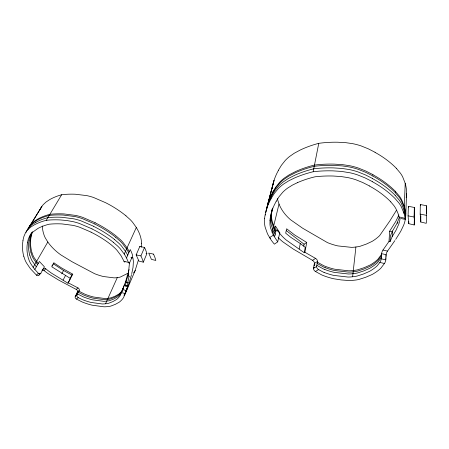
<?xml version="1.0" encoding="UTF-8"?>
<svg xmlns="http://www.w3.org/2000/svg" width="449" height="449" viewBox="0 0 449 449"><rect width="100%" height="100%" fill="white"/><g stroke="black" fill="none" stroke-linecap="round" stroke-linejoin="round"><path stroke-width="0.67" d="M420.831 215.834L420.747 222.014L426.241 223.316A58.853 42.863 4.3 0 0 426.471 217.855L426.32 205.687L420.315 204.519L420.174 214.106L420.797 220.599M420.797 220.801L420.747 222.014M414.101 217.035L414.332 207.46L408.388 206.299L408.068 215.846L408.753 223.675L414.197 224.971A58.202 42.397 5.4 0 0 414.343 219.561L414.101 217.035L408.068 215.846M414.197 224.971L414.421 215.374A57.354 42.307 5 0 0 414.567 209.98L414.332 207.46M125.793 281.001L127.409 275.203L128.229 275.411L129.52 262.373M408.753 223.675L408.82 221.626M406.558 193.744L405.728 215.834L405.744 213.017M405.11 218.41L404.493 215.178A56.686 41.308 6.1 0 0 404.005 213.359L405.211 183.327L402.658 176.833A41.162 31.245 3.4 0 0 400.312 173.05L396.607 168.656M324.088 272.408A58.645 41.774 6.6 0 0 329.701 274.333L332.108 275.001A34.113 23.763 7.6 0 0 333.955 275.428L347.908 277.044A23.971 16.501 7.3 0 0 351.185 276.904L354.059 276.59A24.016 16.529 7.2 0 0 357.208 276.028L363.55 273.963L369.224 271.493A34.326 23.92 7 0 0 370.683 270.68L372.513 269.518A58.207 41.409 8.2 0 0 376.324 266.599L376.924 266.077A13.689 9.401 5.7 0 0 377.429 265.572L379.837 262.441A2.745 0.78 -68.6 0 0 381.223 258.792L381.588 253.657A2.745 0.769 -68.4 0 1 382.958 250.065L389.008 241.416L390.024 241.657L392.185 236.651L392.499 231.05L396.753 223.787L399.386 217.417M390.024 241.657L390.361 236.056L392.499 231.05M389.008 241.416L389.631 231.218L395.799 221.413L398.88 214.959M324.083 272.414L323.527 272.189A13.223 9.059 8.7 0 1 322.747 271.847L318.56 269.58L315.434 271.477L321.641 274.872A14.194 9.687 8.8 0 0 322.528 275.265L323.51 275.652A64.151 45.691 6.5 0 0 329.229 277.6L331.817 278.313A36.874 25.621 7.6 0 0 333.809 278.773L341.1 279.923L348.851 280.535A25.896 17.764 7.3 0 0 352.386 280.395L355.485 280.064A25.947 17.797 7.1 0 0 358.886 279.463L365.739 277.257L371.879 274.608A37.121 25.812 7 0 0 373.461 273.738L375.914 272.173A63.881 45.45 8.3 0 0 379.585 269.361L380.264 268.771A14.733 10.08 5.6 0 0 380.842 268.193L384.423 263.507A2.75 0.797 -68.6 0 0 385.809 259.859L386.14 254.712A2.745 0.786 -68.4 0 1 387.504 251.114L394.873 240.619M270.006 220.47L269.961 224.141A37.868 27.445 10.1 0 0 270.472 227.637L273.172 234.855L277.707 241.848L274.412 244.172A56.293 40.87 8.9 0 1 270.96 239.738L268.059 234.872A55.154 40.056 9 0 1 267.284 233.256L265.146 227.172A40.977 29.724 10.3 0 1 264.568 223.389L264.641 218.702M270.736 217.541L270.685 221.211A37.694 27.434 10 0 0 271.196 224.702L272.818 229.613A52.41 38.204 8.6 0 0 275.203 234.299M271.359 215.054L271.303 218.719A37.542 27.428 9.9 0 0 271.808 222.21L273.419 227.115A52.202 38.187 8.5 0 0 275.793 231.796M271.673 213.803L271.617 217.468A37.469 27.423 9.9 0 0 272.116 220.959L273.722 225.864A52.095 38.182 8.5 0 0 276.09 230.539L274.928 235.422M141.34 247.214L141.542 243.195M352.622 276.741L355.911 246.984L357.286 246.81A22.966 16.495 6.1 0 0 360.306 246.204L366.395 244.06L371.839 241.511A32.811 23.842 5.9 0 0 373.242 240.686L374.994 239.497A55.614 41.229 7.2 0 0 378.653 236.539L379.259 235.983A13.021 9.322 4.6 0 0 379.764 235.444L389.754 221.071L396.372 210.435M405.655 213.011L405.385 219.235M318.56 269.574A2.666 1.689 46.1 0 1 316.635 266.465L317.471 261.481A2.643 1.667 45.5 0 0 315.585 258.422M315.434 271.471A2.655 1.689 46.1 0 1 313.525 268.367L314.379 263.395A2.632 1.667 45.6 0 0 312.51 260.341L293.32 249.088L283.005 241.949A54.559 40.09 8.7 0 1 278.122 237.543M22.927 240.529L23.876 236.55L25.419 232.919A43.564 26.553 26.6 0 1 28.113 229.332L30.97 226.919L34.259 224.893A81.774 49.502 24.4 0 1 45.551 220.493L48.773 220.055A83.435 49.94 24.7 0 1 60.396 219.943L66.789 220.515L73.513 221.755A43.693 27.002 26.2 0 1 79.456 223.484L92.017 228.872M304.237 252.72L305.241 247.326L300.286 243.538L290.778 237.308L285.676 233.171L286.647 228.788L294.628 234.962L306.729 242.454L304.905 252.282L304.237 252.72L286.254 240.03A50.546 37.11 8.5 0 1 277.74 230.724L277.308 231.005M27.411 242.729L28.315 239.076L29.769 235.747A40.157 24.465 26.5 0 1 32.277 232.464L37.969 228.406A75.196 45.517 24.5 0 1 49.098 224.225L51.36 224.012A77.116 46.185 24.7 0 1 62.052 223.933L73.047 225.37A40.427 24.936 26.1 0 1 79.557 227.194L91.096 232.139M303.726 246.131L304.085 244.234L306.729 242.454M28.994 240.136L29.903 236.477L31.357 233.143M30.336 237.931L32.059 232.212M31.015 236.819L32.446 231.774M299.236 248.914L300.286 243.538M271.028 198.666L274.244 193.519L278.122 188.788A52.353 38.608 8.6 0 1 283.572 184.068L288.679 180.852L294.213 178.118A99.515 70.319 6.6 0 1 312.004 172.04L313.161 171.748L318.768 143.326L322.129 142.911A96.383 70.729 6.7 0 1 337.581 142.221L345.775 142.664L352.684 143.669A50.726 38.984 5.6 0 1 361.114 145.914L368.219 148.782L375.111 152.312M277.707 241.848L279.783 232.801L275.501 226.167L275.029 226.476M275.501 226.167L273.346 235.186L269.58 237.6M272.105 232.554L279.003 204.042L277.482 199.182A36.173 27.31 9.2 0 1 277.364 198.598M131.748 273.626L133.033 267.38L133.37 261.958A46.617 29.174 25.6 0 0 132.882 257.956L131.327 257.563M131.501 274.58L129.149 282.932L125.496 282.023L121.309 292.535L124.979 293.483L129.149 282.949M273.026 184.045L267.402 205.693L274.019 180.453L267.857 203.925M138.348 260.218L135.076 270.736A11.584 7.313 23.2 0 1 134.829 271.196L134.509 271.673A50.299 31.683 25.7 0 1 133.544 272.936M125.754 281.13L125.496 282.023M121.303 292.546L120.467 295.06A11.186 6.724 23.1 0 1 120.248 295.459L119.967 295.869A48.301 28.983 25.2 0 1 118.042 298.17L117.043 299.079A28.287 16.95 24.1 0 1 116.212 299.719L112.778 301.644L108.714 303.238A19.801 11.775 23.7 0 1 106.559 303.659L104.533 303.878A19.784 11.747 23.8 0 1 102.153 303.956L91.343 302.491A28.203 16.815 24.2 0 1 89.851 302.126L87.875 301.565A48.234 29.331 24.7 0 1 83.144 299.943L82.667 299.758A11.006 6.443 24.1 0 1 81.987 299.472L78.221 297.597A2.234 1.835 29.3 0 1 77.009 294.926L79.187 290.554A2.223 1.813 28.9 0 0 77.991 287.927L68.287 282.842L67.911 283.19L51.551 273.183A42.29 25.89 26.2 0 1 45.776 268.771L44.036 270.539A46.073 28.203 26.3 0 0 48.301 273.744L58.74 280.131L76.246 289.431A2.217 1.813 28.8 0 1 77.441 292.069L75.264 296.435A2.223 1.835 29.2 0 0 76.459 299.085L82.055 301.908A11.814 6.898 24 0 0 82.829 302.233L83.671 302.559A52.724 32.087 24.6 0 0 88.487 304.197L90.614 304.804A30.481 18.151 24.2 0 0 92.23 305.202L103.887 306.79A21.367 12.667 23.6 0 0 106.464 306.712L108.652 306.476A21.389 12.695 23.6 0 0 110.982 306.033L115.376 304.327L119.108 302.261A30.583 18.308 24 0 0 120.012 301.576L121.342 300.342A53.033 31.795 25.2 0 0 123.194 298.125L123.514 297.659A12.028 7.223 22.9 0 0 123.761 297.199L124.985 293.472M122.448 289.942L122.869 288.505M123.593 286.838L122.942 289.038M124.098 285.676L123.812 286.653M123.677 287.107L123.447 287.876M122.33 290.346L122.033 291.306M126.551 289.409L124.923 294.488A11.983 7.235 22.9 0 1 124.676 294.942L124.356 295.414A52.83 31.84 25.3 0 1 124.081 295.784M127.269 287.742L125.636 292.821A11.955 7.24 22.9 0 1 125.389 293.276L125.069 293.747A51.944 31.402 25.3 0 1 124.098 294.993M127.763 286.574L126.135 291.659A11.938 7.246 23 0 1 125.883 292.114L125.563 292.585A51.86 31.419 25.3 0 1 124.592 293.831M122.846 289.358L122.672 289.886M123.262 288.477L123.105 288.943M121.875 291.771L121.735 292.142M143.298 262.182L146.862 253.719A47.252 30.021 25 0 0 145.425 249.453L144.533 247.461L139.824 246.456L136.148 254.886L138.937 261.082L143.298 262.182A47.841 29.931 24.8 0 0 141.822 257.911L140.913 255.913L144.533 247.461M26.025 232.447L27.03 230.326A43.211 26.469 26.7 0 1 29.219 227.273L31.969 224.764L35.864 222.283M28.079 229.136L41.112 207.64A41.706 26.676 27.2 0 1 43.306 204.57L46.034 202.028L49.867 199.502A78.322 49.805 24.8 0 1 61.648 194.754L64.027 194.49A80.298 50.496 25.1 0 1 75.275 194.226L86.814 195.618A42.167 27.333 26.7 0 1 93.628 197.509L105.661 202.724A73.49 46.163 26.1 0 1 125.967 215.806M126.287 291.294L135.233 270.371M40.09 209.773L41.112 207.64M397.444 223.394L397.982 222.137M122.414 289.554L126.107 290.447M124.373 285.042L128.038 285.94M127.409 275.203L128.526 272.644M128.229 275.411L128.768 274.182M128.347 271.454L129.149 269.608M91.063 232.206A70.083 41.959 25.5 0 1 111.273 244.89L114.45 247.696A32.435 20.188 25.1 0 1 117.15 250.491L121.09 255.773L123.997 261.279L128.431 262.401L126.506 257.962L130.266 249.571L131.187 251.541A46.859 29.337 25.6 0 1 132.691 255.75L129.739 262.452L128.93 262.25M105.543 303.765L117.284 277.605L118.272 277.482A19.066 11.915 24.1 0 0 120.371 277.027L127.712 273.379A27.232 17.146 24.5 0 0 128.526 272.723M126.506 257.962L125.136 255.498A46.55 28.73 25.4 0 0 124.238 254.072L136.322 227.469L132.646 222.334A33.827 22.136 25.6 0 0 129.873 219.331L125.933 215.829M27.703 229.512L28.399 228.12A43.065 26.491 26.7 0 1 30.588 225.067L33.338 222.552L37.222 220.066A80.82 49.401 24.5 0 1 49.233 215.436L51.669 215.194A82.841 50.058 24.7 0 1 63.225 215.054L75.112 216.575A43.553 27.159 26.3 0 1 82.15 218.545L94.61 223.899M67.911 283.19L70.364 278.436L51.803 266.79L53.942 262.912L61.614 267.98L72.755 274.171L68.287 282.842M70.106 278.386L71.834 275.035L72.755 274.171M63.107 280.064L65.599 275.316M61.749 273.839L63.528 270.494L53.162 263.698L53.942 262.912M51.938 265.915L52.55 264.803M278.279 170.429L281.405 165.294L285.16 160.568A49.744 38.176 7.5 0 1 289.487 156.555L294.308 153.204L300.628 149.837A94.61 69.674 5.4 0 1 318.768 143.332M272.728 192.026L275.927 186.879L279.778 182.148A51.568 38.401 8.4 0 1 284.228 178.141L289.195 174.807L295.723 171.462A98.011 69.965 6.3 0 1 314.485 165.064L317.971 164.665A99.818 70.976 7.5 0 1 333.989 164.115L342.497 164.637L349.67 165.72A52.6 39.243 6.6 0 1 358.431 168.072L365.817 171.041L372.984 174.672M272.408 193.272L275.613 188.125L279.469 183.394A51.674 38.406 8.4 0 1 283.925 179.387L288.898 176.053L295.442 172.708A98.208 69.982 6.4 0 1 314.238 166.315L317.729 165.922A100.015 70.981 7.5 0 1 333.781 165.378L342.306 165.911L349.496 166.994A52.713 39.259 6.6 0 1 358.274 169.352L365.677 172.326L372.861 175.969M271.774 195.747L274.984 190.595L278.851 185.869A51.882 38.429 8.5 0 1 283.319 181.862L288.314 178.528L294.875 175.194A98.6 70.005 6.5 0 1 313.744 168.813L317.252 168.42A100.408 70.998 7.6 0 1 333.371 167.892L341.93 168.437L349.148 169.531A52.926 39.282 6.7 0 1 357.965 171.9L365.402 174.886L372.614 178.534M23.763 256.216L25.009 259.932A34.371 20.519 26.6 0 0 26.497 262.946L29.786 267.812A45.972 27.72 26.2 0 0 30.807 269.114L36.504 275.153A2.273 1.802 69.1 0 0 39.063 275.029L39.961 273.402M36.504 275.153L38.333 273.278L34.82 269.439L39.394 261.47L44.423 266.829L40.837 273.2L39.052 275.018M276.101 201.371L279.11 196.645L282.713 192.312A48.279 35.527 8.5 0 1 287.77 188.002L292.49 185.067L297.597 182.575M34.82 269.439L33.164 267.323L47.807 242.005L45.388 238.093A30.526 19.167 27 0 1 44.137 235.321L43.244 232.414A68.332 44.002 25.1 0 1 42.262 225.993M46.309 220.285L61.642 194.748M29.887 225.718L41.92 206.338M122.072 291.199L122.156 291.064A11.062 6.707 23.1 0 0 122.386 290.638M121.438 292.726L121.146 293.163A48.116 29.017 25.2 0 1 119.221 295.464L118.222 296.379A28.175 16.972 24.1 0 1 117.391 297.019L113.962 298.955L109.91 300.555A19.728 11.792 23.7 0 1 107.76 300.976L105.74 301.2A19.711 11.764 23.8 0 1 103.365 301.285L92.595 299.831A28.096 16.843 24.3 0 1 91.102 299.472L89.138 298.911A48.498 29.656 24.7 0 1 84.687 297.395L83.907 297.098A10.905 6.421 24.2 0 1 83.194 296.795L77.514 293.927M392.185 236.651L396.074 230.146L398.667 224.393A51.792 38.131 5.9 0 0 400.087 218.489M395.698 239.401L400.693 231.375L403.617 225.297A56.041 41.302 5.8 0 0 405.744 215.834M381.532 254.381L377.963 259.18A13.492 9.35 5.5 0 1 377.435 259.718L376.818 260.268A57.663 41.387 8 0 1 373.04 263.198L371.222 264.36A34.006 23.915 6.8 0 1 369.774 265.179L364.145 267.671L357.859 269.748A23.791 16.529 7 0 1 354.738 270.32L351.893 270.646A23.752 16.495 7.1 0 1 348.637 270.798L334.808 269.22A33.798 23.758 7.4 0 1 332.978 268.799L330.593 268.143A58.645 42.155 6.3 0 1 325.34 266.352L324.431 265.999A13.038 9.014 8.5 0 1 323.617 265.634L317.359 262.182M381.442 255.711L377.862 260.504A13.521 9.35 5.6 0 1 377.334 261.043L376.717 261.599A57.775 41.392 8 0 1 372.928 264.523L371.11 265.685A34.073 23.915 6.8 0 1 369.656 266.498L364.021 268.99L357.724 271.067A23.836 16.529 7 0 1 354.598 271.634L351.747 271.959A23.797 16.501 7.2 0 1 348.486 272.105L334.628 270.517A33.86 23.758 7.4 0 1 332.793 270.096L330.408 269.439A58.763 42.167 6.4 0 1 325.143 267.643M381.302 257.619L377.721 262.412A13.56 9.35 5.6 0 1 377.188 262.946L376.571 263.501A57.938 41.398 8.1 0 1 372.771 266.42L370.947 267.587A34.169 23.92 6.9 0 1 369.493 268.401L363.842 270.882L357.527 272.953A23.904 16.529 7.1 0 1 354.39 273.52L351.533 273.839A23.864 16.501 7.2 0 1 348.267 273.985L334.37 272.386A33.956 23.758 7.5 0 1 332.535 271.959L330.138 271.303A58.931 42.178 6.4 0 1 324.857 269.501M385.831 255.801L386.089 255.436M385.742 257.131L386.005 256.772M385.882 258.68L385.489 259.219M42.481 269.686L43.261 268.889M76.246 289.431L77.991 287.921M77.43 292.063L79.187 290.554M75.264 296.435L77.02 294.931M76.453 299.09L78.221 297.597M279.373 233.093L279.783 232.801M312.51 260.336L315.585 258.411L304.905 252.282M314.379 263.395L317.471 261.481M313.537 268.379L316.652 266.47M117.284 277.605L116.302 277.74A19.054 11.893 24.1 0 1 113.99 277.852L103.528 276.533A27.153 17.017 24.7 0 1 102.086 276.186L100.178 275.647A46.836 29.92 25.1 0 1 95.878 274.182L95.121 273.896A10.546 6.494 24.5 0 1 94.43 273.598L72.048 261.75L60.755 254.83A42.133 26.716 26.6 0 1 47.824 242M355.911 246.984L354.536 247.163A22.927 16.461 6.3 0 1 351.387 247.348L338.013 245.929A32.614 23.69 6.5 0 1 336.245 245.53L333.944 244.901A56.54 41.965 5.4 0 1 328.864 243.167L327.989 242.825A12.589 9.008 7.8 0 1 327.203 242.471L302.643 228.215L290.649 219.825A50.249 37.969 7.7 0 1 279.025 204.042M313.161 171.748L316.685 171.372A100.873 71.015 7.7 0 1 332.883 170.861L341.487 171.417L350.209 172.831A52.965 39.153 6.8 0 1 357.6 174.902L365.076 177.905L372.328 181.57M420.174 214.106L426.275 215.301M405.082 213.775L405.778 213.909M399.06 216.94L405.099 218.337M400.929 218.523L405.324 219.398M136.148 254.886L140.913 255.913M382.958 250.048L387.509 251.098M381.588 253.657L386.14 254.712M381.218 258.804L385.809 259.864M379.837 262.441L384.423 263.507M414.09 215.296L414.421 215.374M389.631 231.218L392.319 231.858M146.054 253.517L146.862 253.719M130.934 257.715L131.737 257.917M325.138 267.649L324.234 267.29A13.066 9.014 8.6 0 1 323.415 266.925L317.146 263.473M324.857 269.507L323.948 269.147A13.1 9.014 8.6 0 1 323.128 268.783L316.837 265.325M93.42 226.184L80.915 220.813A43.699 27.136 26.2 0 0 73.849 218.831L61.928 217.294A83.11 50.002 24.7 0 0 50.344 217.428L47.886 217.658A81.089 49.351 24.4 0 0 35.869 222.289M95.21 222.749L82.773 217.4A43.474 27.17 26.3 0 0 75.746 215.436L63.876 213.92A82.7 50.086 24.8 0 0 52.342 214.078L49.901 214.308A80.685 49.424 24.5 0 0 37.918 218.96L34.023 221.441L31.278 223.956A42.986 26.502 26.7 0 0 29.09 227.009M77.183 294.129L76.566 293.809M75.758 295.431L76.583 295.852M78.878 291.171L84.53 294.033A10.866 6.426 24.2 0 0 85.243 294.336L86.017 294.634A48.296 29.69 24.8 0 0 90.451 296.144L92.41 296.699A27.984 16.866 24.3 0 0 93.897 297.058L104.628 298.49A19.633 11.781 23.8 0 0 106.997 298.405L109.012 298.181A19.649 11.809 23.8 0 0 111.156 297.754L115.197 296.144L118.62 294.202A28.062 16.995 24.1 0 0 119.451 293.562L120.444 292.641A47.92 29.056 25.3 0 0 122.364 290.335M78.317 292.305L83.98 295.167A10.883 6.426 24.2 0 0 84.693 295.47L85.473 295.768A48.38 29.679 24.8 0 0 89.912 297.277L91.877 297.839A28.029 16.854 24.3 0 0 93.358 298.198L104.106 299.64A19.661 11.775 23.8 0 0 106.48 299.556L108.501 299.326A19.677 11.797 23.8 0 0 110.645 298.905L114.691 297.3L118.115 295.358A28.113 16.989 24.1 0 0 118.946 294.718L119.939 293.803A47.998 29.039 25.3 0 0 121.864 291.496M77.121 292.681L77.744 293.001M369.342 185.864L362.685 182.507L355.833 179.757A48.986 36.116 6.9 0 0 347.706 177.568L341.049 176.547L333.158 176.019A93.224 65.694 7.7 0 0 318.29 176.463L315.052 176.794A91.439 64.69 6.7 0 0 297.608 182.586M63.528 270.494L71.834 275.035M314.261 264.096L314.945 264.483M314.042 265.381L314.727 265.769M313.733 267.228L314.418 267.615M286.344 230.64L304.085 244.234M113.266 242.275L117.408 245.839A35.202 21.962 25.1 0 1 120.338 248.875L124.238 254.072M114.568 239.558L118.693 243.111A35.061 21.984 25.2 0 1 121.6 246.147L125.479 251.339A46.365 28.758 25.4 0 1 126.371 252.765L127.729 255.228M115.674 237.252L119.776 240.799A34.938 22.001 25.2 0 1 122.672 243.835L126.534 249.015A46.208 28.787 25.5 0 1 127.421 250.441L128.773 252.905M395.114 195.321L398.998 199.811A42.952 31.486 4.7 0 1 401.457 203.661L404.128 210.25A59.829 43.789 6.3 0 1 405.458 217.512M395.339 191.397L399.189 195.871A42.689 31.458 4.5 0 1 401.631 199.715L404.285 206.287A59.464 43.755 6.2 0 1 405.61 213.539M395.26 192.711L399.127 197.19A42.773 31.469 4.6 0 1 401.574 201.034L404.235 207.618A59.588 43.766 6.2 0 1 405.559 214.869M390.725 201.882L393.734 205.395A39.72 28.961 5.1 0 1 396.024 208.931L397.898 213.107L399.391 218.13M36.313 266.841L32.092 260.796A31.61 18.987 26.5 0 1 30.745 258.012L29.763 255.105M38.216 263.524L34.034 257.485A31.452 19.015 26.6 0 1 32.698 254.701L31.733 251.794A70.42 43.705 24.8 0 1 31.11 236.859M37.576 264.635L33.383 258.596A31.503 19.01 26.6 0 1 32.047 255.812L31.071 252.905M33.164 267.323L30.571 263.389A31.733 18.965 26.5 0 1 29.213 260.605L28.225 257.698A71.054 43.592 24.7 0 1 27.512 242.774M139.824 246.456L140.071 246.905M129.295 251.732L127.948 249.274A46.129 28.798 25.5 0 0 127.061 247.848L123.217 242.668A34.876 22.007 25.2 0 0 120.326 239.631L116.229 236.09A75.701 45.798 25.7 0 0 95.182 222.811M404.005 213.359L401.316 206.759A43.155 31.509 4.8 0 0 398.847 202.903L394.946 198.407A91.731 65.543 8.9 0 0 372.255 181.649M405.262 219.247L405.116 218.439M408.388 206.299L408.556 207.152M420.315 204.519L420.472 205.378M426.32 205.687L426.522 208.229A57.988 42.762 3.9 0 1 426.337 213.331M129.755 262.519A2.441 0.881 -89.5 0 1 128.493 262.261M122.818 289.622A11.045 6.713 23.1 0 1 122.74 289.762M23.713 256.205A77.559 47.661 24.6 0 1 23.017 240.569M91.989 228.928A76.375 45.669 25.6 0 1 113.3 242.252M93.392 226.24A76.077 45.725 25.6 0 1 114.602 239.53M29.713 255.094A70.779 43.643 24.7 0 1 29.09 240.176M94.582 223.961A75.825 45.776 25.7 0 1 115.707 237.224M31.02 252.894A70.538 43.688 24.8 0 1 30.431 237.97M41.97 270.197A2.239 1.678 55.5 0 1 44.002 270.601M132.556 257.367A2.397 0.853 -84.8 0 1 132.853 258.012M131.703 257.765A2.397 0.853 -84.8 0 1 132.247 257.232M136.3 227.475A46.37 29.982 26 0 1 141.575 243.201M43.239 268.867A2.262 1.656 58.8 0 1 45.736 268.839M40.898 273.261A2.301 1.751 65.7 0 1 38.361 273.233M125.041 261.857A2.458 0.977 -86.7 0 1 123.986 261.301M264.573 218.691A94.84 67.99 5.6 0 1 271.129 198.711M369.263 185.948A84.227 60.2 8.7 0 1 390.793 201.848M269.933 220.459A86.769 62.203 5.8 0 1 276.214 201.416M275.024 235.613A2.806 1.123 76.7 0 1 273.374 235.091M270.511 238.408A2.761 1.195 74.3 0 1 269.602 237.527M265.415 215.037A94.391 67.956 5.5 0 1 265.511 214.291M265.746 212.736A94.391 67.956 5.5 0 1 271.881 195.786M372.541 178.618A91.31 65.526 8.8 0 1 395.176 195.287M270.668 217.529A86.36 62.175 5.7 0 1 272.234 209.386M266.263 211.041A94.015 67.922 5.4 0 1 272.515 193.317M372.788 176.047A90.951 65.503 8.7 0 1 395.322 192.677M271.286 215.043A86.017 62.147 5.6 0 1 272.229 209.324M276.04 230.472A2.733 1.05 71.9 0 1 277.707 230.881M266.717 209.01A93.824 67.906 5.3 0 1 272.835 192.071M372.911 174.751A90.765 65.498 8.7 0 1 395.395 191.364M271.6 213.791A85.843 62.13 5.5 0 1 272.537 208.072M272.094 188.894A90.513 67.53 4.3 0 1 278.38 170.468M375.044 152.391A87.634 65.245 7.9 0 1 396.663 168.616M405.183 183.327A55.99 42.436 5 0 1 406.199 197.622M129.144 276.225L126.854 286.49L125.209 286.103L126.994 278.588L128.072 275.838L129.144 276.225M153.513 254.117L148.698 253.084L151.408 259.354L155.814 260.465A48.2 30.538 24.3 0 0 154.4 256.138L153.513 254.117"/></g></svg>
